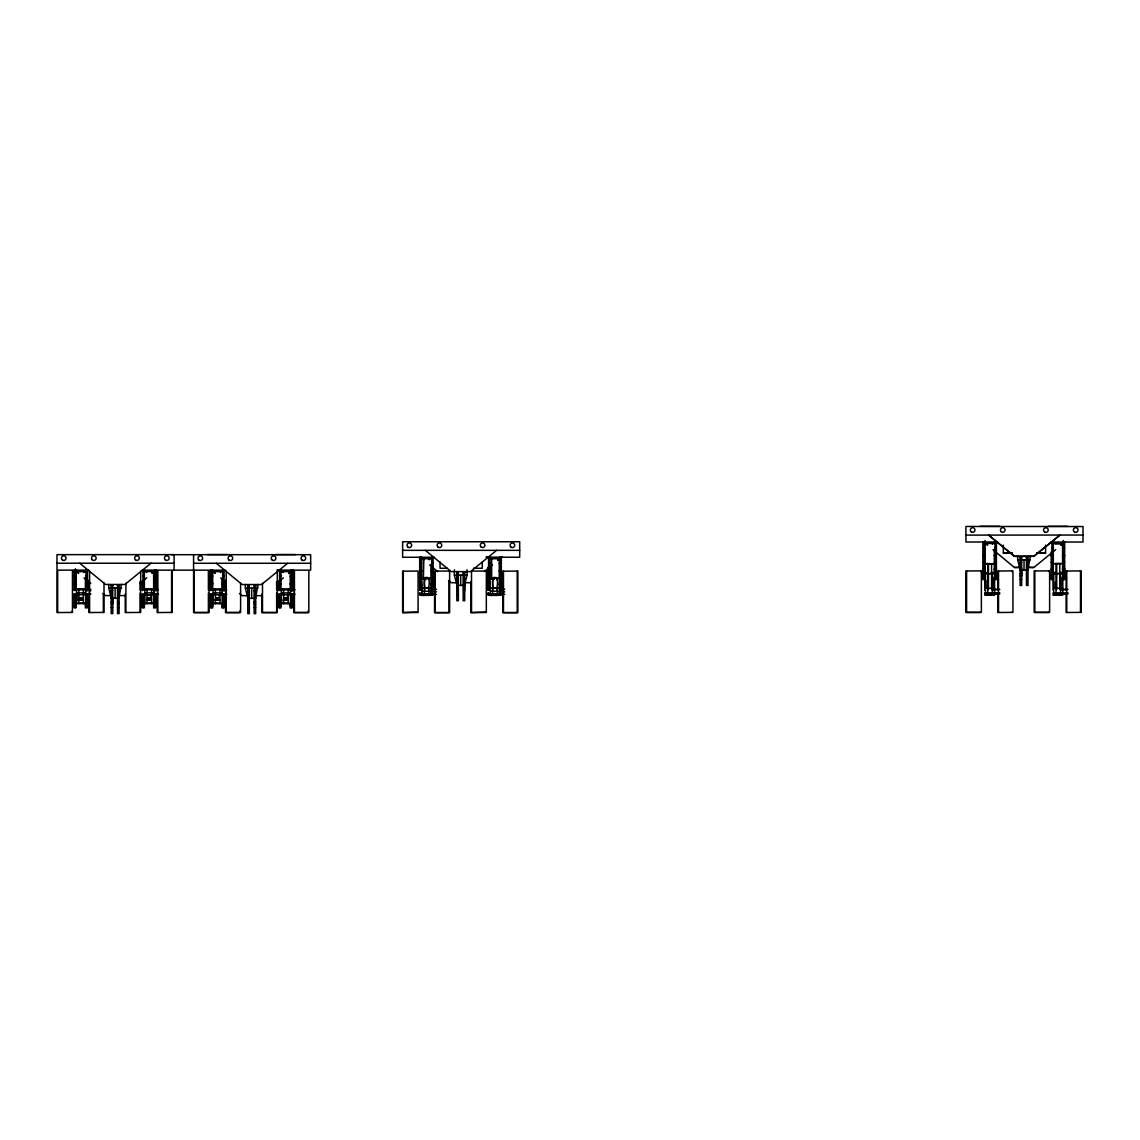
<?xml version="1.0" encoding="UTF-8"?>
<svg xmlns="http://www.w3.org/2000/svg" width="1140" height="1140" viewBox="0 0 1140 1140"><rect width="100%" height="100%" fill="white"/><g stroke="black" fill="none" stroke-linecap="round" stroke-linejoin="round"><path stroke-width="1.5" d="M76.551 593.541L76.551 603.63L76.551 602.291M78.161 600.21L78.161 594.382M78.831 603.63L78.831 588.796M83.377 603.63L83.377 588.796M85.657 593.541L85.657 603.63L85.657 602.291M144.794 593.541L144.794 603.63L144.794 602.291M147.074 603.63L147.074 588.796M150.95 600.21L150.95 594.866L146.404 594.866M151.62 603.63L151.62 588.796M153.886 593.541L153.886 603.63L153.886 602.291M213.152 603.687L213.152 593.612M215.417 603.687L215.417 588.853M219.293 600.281L219.293 594.938M219.963 603.687L219.963 588.853M222.243 603.687L222.243 593.612M280.725 600.281L280.725 594.938M281.381 593.612L281.381 603.687L281.381 599.939L279.628 599.939M283.661 603.687L283.661 588.853M287.536 600.281L287.536 594.938M288.206 603.687L288.206 588.853M290.486 603.687L290.486 593.612M987.753 594.938L987.753 573.847M992.299 594.938L992.299 573.847M1055.996 594.938L1055.996 573.847M1060.542 594.938L1060.542 573.847M121.439 584.421L118.902 598.272L111.15 598.272M255.488 598.329L258.025 584.492M464.522 585.404L467.058 575.087L467.058 569.786M1027.824 570.171L1030.361 556.263M984.59 574.147L983.72 577.339L984.647 577.339M1052.833 574.147L1051.964 577.339L1052.876 577.339M289.132 572.28C288.919 570.328 282.036 570.47 283.062 572.522M425.861 579.505L423.41 578.522L423.852 558.586M423.41 578.522C424.365 576.356 432.944 577.894 428.398 579.391L429.068 579.248M424.493 587.2L424.55 578.55M425.163 588.753C420.788 574.275 432.644 574.275 428.284 588.753M494.105 579.505L491.654 578.522L491.654 559.084C492.708 557.56 498.707 557.517 497.824 559.597M491.654 578.522C492.594 576.356 501.187 577.894 496.627 579.391L497.297 579.248M492.736 587.2L492.793 578.55M493.406 588.753C489.032 574.275 500.887 574.275 496.513 588.753M987.796 572.522L988.252 563.759M988.466 589.622L988.466 563.759L991.13 563.915M1055.07 543.88L1061.582 543.766L1060.599 544.079M1056.039 572.522L1056.039 563.901L1059.773 563.702L1059.83 589.622M1056.709 589.622L1056.709 563.759L1057.493 563.944M283.917 597.901L285.271 598.742L287.494 598.044L284.373 598.044L286.61 597.901M151.022 563.217L124.915 584.464L105.564 584.464L79.7 563.217M139.964 583.352L146.789 577.795M152.261 573.349L156.365 570M287.622 563.274L261.516 584.535L242.15 584.535L216.287 563.274M276.55 583.423L283.39 577.852M288.847 573.406L292.952 570.071M496.641 550.335L470.535 571.596L451.184 571.596L425.32 550.335M484.215 571.596L492.409 564.927M501.985 557.132L497.881 560.467L501.857 557.26M1033.838 567.435L1028.565 567.435L1033.838 567.506L1055.711 549.622M1061.183 545.248L1065.287 541.842M152.19 573.406L154.883 571.226M288.791 573.477L292.823 570.185M1061.112 545.305L1065.159 541.97M74.798 602.975L76.109 601.949L74.798 601.949M77.563 571.596L78.09 572.822M83.975 572.465C85.3 570.299 76.907 570.299 78.233 572.465M152.204 572.465C153.544 570.299 145.15 570.299 146.476 572.465M214.163 571.667L213.821 572.423M220.561 572.522C221.887 570.356 213.493 570.356 214.833 572.522M428.925 579.177L429.253 578.408M429.068 559.797C432.63 557.289 420.104 557.617 423.709 559.94M423.709 577.966L422.855 578.935L424.394 579.548M491.953 577.966L491.098 578.935L493.435 579.647M987.155 563.545L989.164 564.186M1055.398 563.545L1057.407 564.186M217.028 597.631L216.187 598.187L219.251 598.044L215.517 598.329L218.381 597.901M992.37 544.079C995.633 543.01 984.419 543.01 987.682 544.079M987.682 563.445L986.043 563.901L987.696 564.286M1059.944 564.215C1065.601 562.832 1050.197 563.26 1055.939 564.286M987.012 563.602L993.339 563.759L991.016 564.286M992.37 564.072L990.888 564.186M80.441 597.559L78.931 598.258L82.664 597.973L79.544 597.973L81.938 597.973M148.67 597.559L147.174 598.258L150.907 597.973L147.787 597.973L150.024 597.845M489.545 557.147L485.996 557.161L519.697 557.26L519.697 541.757L402.62 541.757L402.62 557.26L434.554 557.26M280.511 570.086L276.963 570.086L310.664 570.185L310.664 554.696L171.727 554.696M979.944 526.324L999.581 526.324M1048.187 526.324L1067.824 526.324M965.922 535.116L1083 535.045M997.856 541.97L965.922 542.027L965.922 526.466L1083 526.538L1083 542.027L1051.066 542.027M984.39 542.084L982.979 542.084L982.979 579.719M985.06 543.409L994.992 543.409M1053.303 543.409L1063.235 543.409M982.979 547.998L985.06 547.841M994.992 547.784L996.403 547.841M1051.892 547.784L1053.303 547.841M1062.565 547.927L1064.646 547.841M402.62 550.335L519.697 550.335M1003.343 552.971L1012.135 552.971M1036.787 552.971L1045.58 552.971M1012.135 553.043L1003.343 553.043L1003.343 545.105M1036.787 553.043L1045.58 553.043L1045.58 545.105M207.608 554.553L227.245 554.553M275.852 554.553L295.488 554.553M983.649 555.266L985.06 555.266M994.992 555.266L996.403 555.266M1051.892 555.266L1053.303 555.266M1063.235 555.266L1064.646 555.266M982.979 555.408L984.39 555.408M994.322 555.408L995.733 555.408M1051.223 555.408L1052.633 555.408M1062.565 555.408L1063.976 555.408M982.979 555.992L985.06 555.836M994.322 555.992L996.403 555.836M1051.223 555.992L1053.303 555.836M1062.565 555.992L1064.646 555.836M1020.072 557.332L1021.625 557.403M1026.413 557.403L1027.966 557.332M421.757 558.714L431.69 558.714M490.001 558.714L499.933 558.714M1017.678 556.263L1017.678 559.854L1030.361 559.797M1020.072 559.911L1021.625 559.968M983.649 562.191L985.06 562.191M994.992 562.191L996.403 562.191M1051.892 562.191L1053.303 562.191M1063.235 562.191L1064.646 562.191M982.979 562.334L984.39 562.334M994.322 562.334L995.733 562.334M1051.223 562.334L1052.633 562.334M1062.565 562.334L1063.976 562.334M1020.072 562.676L1021.625 562.604M420.347 563.074L421.757 563.146M431.69 563.146L433.1 563.074M488.59 563.074L490.001 563.146M499.933 563.146L501.329 563.074M57 563.217L174.078 563.217M193.586 563.274L310.664 563.274M419.677 563.288L421.088 563.217M499.263 563.217L500.659 563.288M983.649 566.808L985.06 566.808M994.992 566.808L996.403 566.808M1051.892 566.808L1053.303 566.808M1063.235 566.808L1064.646 566.808M1014.486 567.435L1021.526 567.435L1014.486 567.506L992.969 549.722M447.08 568.261L440.04 568.261L440.04 561.977M473.485 568.261L482.277 568.261L482.277 561.977M983.649 568.646L985.06 568.646M994.992 568.646L996.403 568.646M1051.892 568.646L1053.303 568.646M1063.235 568.646L1064.646 568.646M982.979 568.889L985.06 568.746M994.322 568.889L996.403 568.746M1051.223 568.889L1053.303 568.746M1062.565 568.889L1064.646 568.746M983.649 569.601L985.06 569.601M994.992 569.601L996.403 569.601M1051.892 569.601L1053.303 569.601M1063.235 569.601L1064.646 569.601M982.979 569.744L984.39 569.744M994.322 569.744L995.733 569.744M1051.223 569.744L1052.633 569.744M1062.565 569.744L1063.976 569.744M88.934 570.128L57 570.128L57 554.639L174.078 554.639L174.078 570.185M142.144 570.128L225.52 570.185M983.649 570.199L985.06 570.199M994.992 570.199L996.403 570.199M1020.072 570.1L1026.556 570.1M1051.892 570.199L1053.303 570.199M1063.235 570.199L1064.646 570.199M420.347 570.556L421.757 570.556M431.69 570.556L433.1 570.556M488.59 570.556L490.001 570.556M499.933 570.556L501.329 570.556M419.677 570.698L421.088 570.698M431.02 570.698L432.43 570.698M487.92 570.698L489.331 570.698M499.263 570.698L500.659 570.698M983.649 570.599L985.06 570.599M994.992 570.599L996.403 570.599M1051.892 570.599L1053.303 570.599M1063.235 570.599L1064.646 570.599M420.347 571.126L421.757 571.126M431.69 571.126L433.1 571.126M488.59 571.126L490.001 571.126M499.933 571.126L501.329 571.126M419.677 571.283L421.088 571.283M431.02 571.283L432.43 571.283M487.92 571.283L489.331 571.283M499.263 571.283L500.659 571.283M75.468 571.724L86.07 571.582M144.381 571.582L154.313 571.582M212.724 571.639L222.656 571.639M280.967 571.639L290.899 571.639M212.054 571.781L215.374 571.781M456.77 572.622L458.323 572.622M463.111 572.622L464.664 572.622M983.72 572.551L988.337 572.551M991.658 572.551L996.332 572.551M1051.964 572.551L1056.581 572.551M1059.887 572.551L1064.561 572.551M984.361 572.707L987.668 572.707M990.988 572.707L994.294 572.707M1052.605 572.707L1055.911 572.707M1059.231 572.707L1062.537 572.707M983.72 573.847L996.332 573.847M1020.072 573.748L1021.682 573.833M1051.964 573.847L1064.561 573.847M983.649 574.731L985.06 574.731M994.992 574.731L996.403 574.731M1051.892 574.731L1053.303 574.731M1063.235 574.731L1064.646 574.731M982.979 574.874L984.39 574.874M1051.223 574.874L1052.633 574.874M454.376 569.786L454.376 575.087L467.058 575.087M74.727 576.014L76.138 575.957M86.07 575.957L87.481 576.014M142.97 576.014L144.381 575.957M154.313 575.957L155.71 576.014M211.313 576.014L212.724 576.014L210.658 576.156M290.899 576.014L292.31 576.014L290.23 576.213M1020.129 575.928L1021.682 575.999M74.057 576.156L75.468 576.099M153.643 576.156L155.054 576.156M983.72 576.056L985.031 576.056M1051.964 576.056L1053.274 576.056M994.579 576.47L996.332 576.47M1062.808 576.47L1064.561 576.47M994.579 577.339L996.332 577.339M1062.808 577.339L1064.561 577.339M419.677 577.624L421.757 577.481M431.02 577.624L433.1 577.481M487.92 577.624L490.001 577.481M499.263 577.624L501.329 577.481M983.72 577.553L985.031 577.553M994.579 577.553L996.332 577.553M1051.964 577.553L1053.274 577.553M1062.808 577.553L1064.561 577.553M456.77 577.909L458.323 577.909M982.979 578.151L985.06 578.009M996.403 578.009L994.322 578.151L994.322 579.719M1051.223 578.151L1053.303 578.009M1064.646 578.009L1062.565 578.151L1062.565 579.719M1020.129 579.433L1021.682 579.376M420.347 582.098L421.757 582.098M431.69 582.098L433.1 582.098M488.59 582.098L490.001 582.098M499.933 582.098L501.329 582.098M456.456 582.725L451.184 582.725L448.49 580.517M465.262 582.725L470.535 582.725M74.057 583.566L76.138 583.423M86.07 583.423L87.481 583.423M142.3 583.566L144.381 583.423M153.643 583.566L155.71 583.423M211.313 583.495L212.724 583.495M222.656 583.495L224.067 583.495M279.557 583.495L280.967 583.495M290.899 583.495L292.31 583.495M210.658 583.637L212.054 583.637M221.987 583.637L223.397 583.637M278.887 583.637L280.298 583.637M290.23 583.637L291.641 583.637M74.727 584.008L76.138 584.008M86.07 584.008L87.481 584.008M142.97 584.008L144.381 584.008M154.313 584.008L155.71 584.008M211.313 584.065L212.724 584.065M222.656 584.065L224.067 584.065M279.557 584.065L280.967 584.065M290.899 584.065L292.31 584.065M420.347 584.036L421.757 583.937M431.69 583.937L433.1 584.036M488.59 583.937L490.001 584.036M499.933 583.937L501.329 584.036M74.057 584.15L75.468 584.15M142.3 584.15L143.711 584.15M153.643 584.15L155.054 584.15M210.658 584.207L212.054 584.207M221.987 584.207L223.397 584.207M278.887 584.207L280.298 584.207M290.23 584.207L291.641 584.207M419.677 584.179L421.088 584.179M431.02 584.179L432.43 584.179M487.92 584.179L489.331 584.179M499.263 584.179L500.659 584.179M419.677 585.048L421.757 584.891M431.02 585.048L433.1 584.891M487.92 585.048L490.001 584.891M499.263 585.048L501.329 584.891M111.15 585.504L112.703 585.504M117.491 585.504L119.045 585.504M420.347 585.49L421.757 585.49M431.69 585.49L433.1 585.49M456.77 585.404L463.253 585.404M488.59 585.49L490.001 585.49M499.933 585.49L501.329 585.49M254.078 585.561L255.631 585.561M420.347 585.903L421.757 585.903M431.69 585.903L433.1 585.903M488.59 585.903L490.001 585.903M499.933 585.903L501.329 585.903M420.418 587.699L433.015 587.699M487.991 587.841L501.258 587.699M108.756 584.421L108.756 587.955L121.439 587.955M245.357 584.492L245.357 588.026L258.025 588.026M254.078 588.14L255.631 588.14M420.418 588.311L421.729 588.311M422.171 588.269L431.262 588.269M488.661 588.311L489.972 588.311M490.414 588.269L499.505 588.269M985.473 588.254L994.579 588.254M1053.716 588.254L1062.808 588.254M212.482 589.01L222.243 588.853L222.243 594.781L213.152 594.781L213.152 588.853M456.77 589.038L458.38 589.052M431.262 589.295L436.478 589.295M499.505 589.295L504.721 589.295M85.657 589.48L90.858 589.48M153.886 589.48L157.363 589.48M222.243 589.551L225.72 589.551M290.486 589.551L293.949 589.551M500.574 589.437L504.051 589.437M994.579 589.437L999.78 589.437M1062.808 589.437L1068.023 589.437M76.551 589.779L85.657 589.779M86.725 589.622L90.188 589.622M144.794 589.779L153.886 589.779M154.954 589.622L158.432 589.622M221.573 589.693L226.789 589.693M289.817 589.693L295.018 589.693M993.909 589.58L997.386 589.58M1062.138 589.58L1065.615 589.58M213.152 589.836L222.243 589.836M281.381 589.836L290.486 589.836M85.657 590.734L90.858 590.734M153.886 590.734L157.363 590.734M111.15 590.776L112.703 590.776M117.491 590.776L119.045 590.776M222.243 590.805L225.72 590.805M254.078 590.834L255.631 590.834M290.486 590.805L293.949 590.805M422.171 591.204L431.262 591.204M456.827 591.218L458.38 591.218M490.414 591.204L499.505 591.204M431.262 591.817L436.478 591.817M499.505 591.817L504.721 591.817M76.551 592.871L85.657 592.871M144.794 592.871L153.886 592.871M985.473 592.828L999.78 592.871M1053.716 592.828L1068.023 592.871M213.152 592.942L222.243 592.942M281.381 592.942L290.486 592.942M419.677 593.441L421.088 593.441L421.088 595.023M487.92 593.441L489.331 593.441L489.331 595.023M422.171 593.726L431.262 593.726M490.414 593.726L499.505 593.726M994.579 593.812L999.78 593.812M1062.808 593.812L1068.023 593.812M85.657 594.068L90.858 594.068M153.886 594.068L157.363 594.068M993.909 593.954L997.386 593.954M1062.138 593.954L1065.615 593.954M86.725 594.211L90.188 594.211M154.954 594.211L158.432 594.211M222.243 594.139L226.789 594.282M290.486 594.139L295.018 594.282M985.473 594.082L994.579 594.082M1053.716 594.082L1062.808 594.082M430.607 594.481L436.478 594.325M498.836 594.481L504.721 594.325M456.827 594.667L458.38 594.667M74.727 594.966L76.138 594.966M142.3 595.123L143.711 595.123M210.658 595.18L212.054 595.18M278.887 595.18L280.967 595.037M290.899 595.037L292.31 595.037M421.501 595.451L431.262 595.294L431.262 587.699M489.744 595.451L499.505 595.294L499.505 587.699M110.851 595.607L105.564 595.607L102.871 593.384M119.643 595.607L124.915 595.607M247.437 595.664L242.15 595.664L239.471 593.456M254.477 595.664L261.516 595.664M74.727 596.818L76.138 596.904M86.07 596.904L87.481 596.904M142.97 596.904L144.381 596.904M154.313 596.904L155.71 596.904M279.557 596.875L280.967 596.875L278.887 597.018M74.057 597.047L75.468 597.047M142.3 596.961L143.711 596.961M210.658 597.018L212.724 596.975M222.656 596.975L224.067 596.975M74.727 597.773L76.138 597.773M86.07 597.773L87.481 597.773M142.97 597.773L144.381 597.773M154.313 597.773L155.71 597.773M211.313 597.83L212.724 597.83M222.656 597.83L224.067 597.83M279.557 597.83L280.967 597.83M290.899 597.83L292.31 597.83M74.057 597.916L75.468 597.916M142.3 597.916L143.711 597.916M210.658 597.973L212.054 597.973M278.887 597.973L280.298 597.973M249.19 598.329L255.631 598.329M74.727 598.372L76.138 598.372M142.3 598.514L143.711 598.514M210.658 598.571L212.054 598.571M278.887 598.571L280.967 598.429M290.899 598.429L292.31 598.429M74.727 598.771L76.138 598.771M142.3 598.913L143.711 598.913M210.658 598.985L212.054 598.985M278.887 598.985L280.967 598.828M290.899 598.828L292.31 598.828M74.798 599.882L75.725 599.882L75.725 602.975M78.831 599.882L83.377 599.882M147.074 599.882L151.62 599.882M215.417 599.939L219.963 599.939M283.661 599.939L288.206 599.939M291.256 599.939L292.239 599.939L292.239 605.155L290.871 605.112M74.143 600.025L75.055 600.025M78.161 600.025L82.707 600.025M142.372 600.025L143.298 600.025M146.404 600.025L150.95 600.025M210.729 600.082L211.641 600.082M214.748 600.082L219.293 600.082M278.972 600.082L279.884 600.082M282.991 600.082L287.536 600.082M291.256 601.678L292.239 601.678M111.15 601.92L112.76 601.934M117.491 601.92L119.087 601.934M142.372 602.091L143.683 602.091L142.372 603.117L143.298 603.117M254.078 601.977L255.688 601.991M290.871 602.005L292.239 602.005M210.729 602.148L212.026 602.148L210.729 603.188L212.054 603.103M278.972 602.148L280.269 602.148L278.972 603.188L280.298 603.103M74.057 603.046L87.481 602.889M142.3 603.046L155.71 602.889M211.313 602.96L212.724 602.96M214.662 603.046L220.718 603.046M222.656 602.96L224.067 602.96M279.557 602.96L288.962 603.046M290.899 602.96L292.31 602.96M74.143 603.117L75.055 603.117M74.798 603.63L86.042 603.63M142.372 603.773L143.683 603.773M144.352 603.63L154.285 603.63M222.628 603.687L212.695 603.687L212.695 605.155M279.628 603.687L292.239 603.687M210.729 603.83L212.026 603.83M278.972 603.83L280.269 603.83M111.207 604.086L112.76 604.086M117.548 604.086L119.087 604.086M254.135 604.157L255.688 604.157M74.798 605.041L76.109 605.041M85.372 605.183L86.74 605.183M142.372 605.183L143.683 605.183M153.615 605.183L154.969 605.183M279.628 605.112L280.939 605.112M210.729 605.255L212.026 605.255M223.326 605.255L221.958 604.656L221.987 607.948M278.972 605.255L280.269 605.255M290.201 605.255L291.569 605.255M74.727 606.167L76.138 606.167M86.07 606.167L87.481 606.167M142.97 606.167L144.381 606.167M154.313 606.167L155.71 606.167M74.057 606.323L75.468 606.323M142.3 606.323L143.711 606.323M153.643 606.323L155.054 606.323M210.658 606.38L212.724 606.238M221.987 606.38L224.067 606.238M278.887 606.38L280.967 606.238M290.23 606.38L292.31 606.238M111.207 607.534L112.76 607.534M117.548 607.534L119.087 607.534M254.135 607.606L255.688 607.606M494.176 578.935L493.406 578.522M425.947 578.935L425.163 578.522M983.549 541.97L987.582 545.347M420.232 557.26L422.926 559.469M429.652 565.013L437.732 571.653M212.553 571.297L215.246 573.52M220.633 577.952L226.005 582.369M74.627 570.128L78.66 573.449M84.032 577.88L90.773 583.423M1017.678 559.797L1020.272 570.171M454.376 575.087L456.955 585.404M245.357 588.026L247.936 598.329M108.756 587.955L111.35 598.272M1080.506 571.04L1080.506 612.508M1066.769 570.884L1066.769 612.365M1066.1 590.534L1066.1 571.04L1081.176 570.884L1081.176 612.365L1066.1 612.508L1066.1 593M1064.646 541.942L1064.646 579.576M1064.561 572.323L1064.561 577.581M1063.976 543.552L1063.976 573.164M1063.976 578.151L1063.976 579.719M1063.591 573.847L1063.591 577.339M1063.235 540.46L1063.235 579.576M1062.808 573.847L1062.808 594.938L1053.716 594.938L1053.716 573.847M1062.565 543.552L1062.565 573.164M1062.138 577.196L1062.138 590.491M1062.138 592.971L1062.138 595.08L1053.047 595.08L1053.047 592.971M1055.327 581.999L1055.327 588.397M1053.303 540.46L1053.303 579.576M1053.047 577.695L1053.047 590.135M1052.633 551.974L1052.633 579.719M1051.892 541.942L1051.892 579.576M1051.223 551.974L1051.223 579.719M1048.957 570.997L1048.957 571.739M1048.957 611.738L1048.957 612.479L1034.165 612.479L1034.165 570.997L1049.627 570.855L1049.627 612.337L1034.835 612.337L1034.835 570.855M1027.966 556.918L1028.009 585.518L1026.47 585.447L1026.413 556.918M1024.019 559.797L1024.019 570.171M1021.682 568.646L1021.682 585.518L1020.129 585.447L1020.072 556.918M1021.625 556.918L1021.625 575.543M1012.263 571.04L1012.263 571.767M1012.263 611.767L1012.263 612.508M998.526 570.884L998.526 612.365M997.856 590.534L997.856 571.04L1012.933 570.884L1012.933 612.365L997.856 612.508L997.856 593M996.403 541.942L996.403 579.576M995.733 550.192L995.733 573.164M995.733 578.151L995.733 579.719M995.348 573.847L995.348 577.339M994.992 540.46L994.992 579.576M994.579 573.847L994.579 594.938L985.473 594.938L985.473 573.847M994.322 549.181L994.322 573.164M993.909 577.196L993.909 590.491M993.909 592.971L993.909 595.08L984.818 595.08L984.818 592.971M991.586 563.759L991.586 589.622M987.083 580.403L987.083 588.397M985.06 540.46L985.06 579.576M984.818 577.695L984.818 590.135M984.39 543.338L984.39 573.164M984.39 578.151L984.39 579.719M983.649 541.942L983.649 579.576M980.728 570.997L980.728 571.739M980.728 611.738L980.728 612.479L965.922 612.479L965.922 570.997L981.383 570.855L981.383 612.337L966.592 612.337L966.592 570.855M517.204 571.211L517.204 612.693L502.797 612.693L502.797 593.299M503.467 571.069L503.467 612.551L517.874 612.551L517.874 571.069L502.797 571.211L502.797 590.62M501.329 557.232L501.329 590.192M501.329 593.299L501.329 594.866M501.258 587.214L501.258 590.264M500.659 557.375L500.659 588.454M500.659 595.023L500.659 593.441L499.263 593.441L499.263 595.023M500.289 587.699L500.289 590.107M499.933 557.232L499.933 590.021M499.933 593.299L499.933 594.866M499.263 557.375L499.263 588.454M498.836 593.213L498.836 595.451M497.24 587.699L497.24 595.294L497.24 593.826M496.57 593.969L496.57 595.451M492.694 587.699L492.694 595.294L492.694 593.826M492.024 593.969L492.024 595.451M490.414 587.699L490.414 595.294M490.001 557.232L490.001 590.021M490.001 593.299L490.001 594.866M489.573 587.699L489.573 590.107M489.331 567.264L489.331 590.164M488.59 557.232L488.661 590.264M488.59 593.299L488.59 594.866M487.991 587.371L487.991 590.249M487.92 567.264L487.92 590.335M487.92 593L487.92 595.023M485.654 611.966L470.863 612.679L470.863 581.543M464.707 581.899L464.707 600.737L463.168 600.737L463.111 572.223M464.664 572.223L464.664 590.776M460.717 575.087L460.717 585.404M458.323 572.223L458.38 600.737L456.827 600.737L456.77 572.223M448.961 581.186L448.961 612.693L434.554 612.693L434.554 593.299M434.554 571.211L434.554 590.62M433.1 557.232L433.015 590.264M433.1 593.299L433.1 594.866M432.43 566.324L432.43 588.454M432.43 595.023L432.43 593.441L431.02 593.441L431.02 595.023M432.046 587.699L432.046 590.107M431.69 557.232L431.69 590.021M431.69 593.299L431.69 594.866M431.02 564.485L431.02 588.454M430.607 593.213L430.607 595.451M428.996 587.699L428.996 595.294L428.996 593.826M428.327 593.969L428.327 595.451M424.451 587.699L424.451 595.294L424.451 593.826M423.781 593.969L423.781 595.451M422.171 587.699L422.171 595.294M421.757 557.232L421.757 590.021M421.757 593.299L421.757 594.866M421.33 587.699L421.33 588.753M421.088 590.164L421.088 557.375L419.677 557.375L419.677 590.335M420.347 557.232L420.418 590.264M420.347 593.299L420.347 594.866M419.677 593L419.677 595.023M417.411 611.966L402.62 612.679L402.62 571.197L418.081 571.055L418.081 612.536L403.289 612.536L403.289 571.055M308.84 571.197L308.84 612.479L294.434 612.479L294.434 571.197M308.171 610.869L308.171 612.622L293.764 612.622L293.764 593.042M293.764 571.34L293.764 590.221M292.31 570.171L292.31 590.42M292.31 593.698L292.31 607.805M291.641 570.314L291.641 590.563M291.641 593.84L291.641 607.948M290.899 570.171L290.899 590.42M290.899 593.698L290.899 607.805M290.23 571.781L290.23 590.563M290.201 604.656L290.23 607.948M289.817 589.01L289.817 590.078M282.991 589.01L282.991 589.993M281.381 588.853L281.381 594.781L290.486 594.781L290.486 588.853L280.725 589.01L280.725 590.078M280.967 570.171L280.967 590.42M280.967 593.698L280.967 607.805M280.554 599.939L280.554 603.046M280.298 579.191L280.298 590.563M280.269 604.656L280.298 607.948M279.557 570.171L279.557 590.42M279.557 593.698L279.557 607.805M278.887 580.972L278.887 590.563M278.887 593.84L278.887 607.948M277.291 571.211L277.291 612.479L262.499 612.479L262.499 583.281M276.635 581.514L276.635 590.235M276.635 593.042L276.635 612.622L261.829 612.622L261.829 594.011M255.631 585.148L255.688 613.676L254.135 613.676L254.078 585.148M251.684 588.026L251.684 598.329M249.29 585.148L249.346 613.676L247.793 613.676L247.751 585.148M240.597 583.082L240.597 612.479L226.19 612.479L226.19 571.197M239.941 610.869L239.941 612.622L225.52 612.622L225.52 593.042M225.52 580.36L225.52 590.221M224.067 570.171L224.067 590.42M224.067 593.698L224.067 607.805M223.397 606.965L223.397 607.948M222.656 570.171L222.656 590.42M222.656 593.698L222.656 607.805M221.987 578.422L221.987 590.563M221.573 589.01L221.573 590.078M214.748 589.01L214.748 589.993M212.724 570.171L212.724 590.42M212.724 593.698L212.724 607.805M212.054 606.965L212.054 607.948M211.313 570.171L211.313 590.42M211.313 593.698L211.313 607.805M210.658 570.314L210.658 590.563M210.658 593.84L210.658 607.948M209.062 571.211L209.062 612.479L194.256 612.479L194.256 571.211M208.392 571.354L208.392 590.235M208.392 593.042L208.392 612.622L193.586 612.622L193.586 571.354M193.586 554.696L193.586 570.185M172.254 571.14L172.254 612.408L157.178 612.565L157.178 592.971M171.584 571.283L171.584 612.565M157.847 571.14L157.847 612.408M157.178 571.283L157.178 590.164M155.71 570.1L155.71 590.349M155.71 593.626L155.71 607.748M155.638 599.825L155.638 605.084M155.054 606.893L155.054 607.891M154.313 570.1L154.313 590.349M154.313 593.626L154.313 607.748M154.285 602.975L154.285 605.084M153.643 571.724L153.643 588.91M153.615 604.585L153.643 607.891M144.381 570.1L144.381 590.349M144.381 593.626L144.381 607.748M143.711 606.893L143.711 607.891M142.97 570.1L142.97 590.349M142.97 593.626L142.97 607.748M142.3 580.901L142.3 590.506M142.3 593.769L142.3 607.891M140.704 571.14L140.704 612.422L125.243 612.565L125.243 593.954M140.035 581.443L140.035 590.164M140.035 592.971L140.035 612.565M125.913 583.21L125.913 612.422M119.045 585.091L119.087 613.605L117.548 613.605L117.491 585.091M115.097 587.955L115.097 598.272M112.76 597.816L112.76 613.605L111.207 613.605L111.15 585.091M112.703 585.091L112.703 603.644M104.011 583.024L104.011 612.408L88.934 612.565L88.934 592.971M103.341 593.94L103.341 612.565M89.604 571.14L89.604 612.408M88.934 580.289L88.934 590.164M87.481 570.1L87.481 590.349M87.481 593.626L87.481 607.748M86.811 606.893L86.811 607.891M86.07 570.1L86.07 590.349M86.07 593.626L86.07 607.748M85.4 578.351L85.4 588.91M85.372 604.585L85.4 607.891M76.138 570.1L76.138 590.349M76.138 593.626L76.138 607.748M75.468 568.76L75.468 590.506M75.468 593.769L75.468 607.891M74.727 570.1L74.727 590.349M74.727 593.626L74.727 607.748M74.057 570.242L74.057 590.506M74.057 593.769L74.057 607.891M72.461 571.14L72.461 612.422L57 612.565L57 571.283M71.806 611.339L71.806 612.565M57.67 571.14L57.67 612.422M1059.944 535.045L1033.838 556.306L1014.486 556.363L988.622 535.116L1014.486 556.306L1033.838 556.306L1059.944 535.116M449.63 571.069L435.224 571.069L435.224 612.551L449.63 612.551L449.63 571.069M486.324 571.055L471.518 571.055L471.518 612.536L486.324 612.536L486.324 571.055M224.067 576.014L222.656 576.014L224.067 576.071M280.967 576.014L279.557 576.014L280.967 576.071M85.657 588.796L76.551 588.796L76.551 594.724L85.657 594.724L85.657 588.796M153.886 588.796L144.794 588.796L144.794 594.724L153.886 594.724L153.886 588.796M292.31 596.875L290.899 596.875L292.31 596.975M1074.55 531.995A2.323 2.323 0 0 0 1078.041 529.986A2.323 2.323 0 0 0 1074.55 527.977A2.323 2.323 0 0 0 1074.55 531.995M1001.105 531.625A2.323 2.323 0 0 0 1004.981 530.584A2.323 2.323 0 0 0 1002.145 527.735A2.323 2.323 0 0 0 1001.105 531.625M1044.725 532.052A2.323 2.323 0 0 0 1048.216 530.043A2.323 2.323 0 0 0 1044.725 528.034A2.323 2.323 0 0 0 1044.725 532.052M971.494 531.995A2.323 2.323 0 0 0 974.971 529.986A2.323 2.323 0 0 0 971.494 527.977A2.323 2.323 0 0 0 971.494 531.995M165.628 560.153A2.323 2.323 0 0 0 169.119 558.144A2.323 2.323 0 0 0 165.628 556.135A2.323 2.323 0 0 0 165.628 560.153M92.183 559.783A2.323 2.323 0 0 0 96.059 558.743A2.323 2.323 0 0 0 93.224 555.907A2.323 2.323 0 0 0 92.183 559.783M135.803 560.153A2.323 2.323 0 0 0 139.294 558.144A2.323 2.323 0 0 0 135.803 556.135A2.323 2.323 0 0 0 135.803 560.153M62.572 560.153A2.323 2.323 0 0 0 66.049 558.144A2.323 2.323 0 0 0 62.572 556.135A2.323 2.323 0 0 0 62.572 560.153M302.214 560.225A2.323 2.323 0 0 0 305.705 558.215A2.323 2.323 0 0 0 302.214 556.206A2.323 2.323 0 0 0 302.214 560.225M228.769 559.854A2.323 2.323 0 0 0 232.645 558.814A2.323 2.323 0 0 0 229.81 555.964A2.323 2.323 0 0 0 228.769 559.854M272.403 560.225A2.323 2.323 0 0 0 275.88 558.215A2.323 2.323 0 0 0 272.403 556.206A2.323 2.323 0 0 0 272.403 560.225M198.688 559.854A2.323 2.323 0 0 0 202.564 558.814A2.323 2.323 0 0 0 199.728 555.964A2.323 2.323 0 0 0 198.688 559.854M511.247 547.286A2.323 2.323 0 0 0 514.724 545.276A2.323 2.323 0 0 0 511.247 543.267A2.323 2.323 0 0 0 511.247 547.286M437.789 546.915A2.323 2.323 0 0 0 441.679 545.875A2.323 2.323 0 0 0 438.843 543.039A2.323 2.323 0 0 0 437.789 546.915M481.422 547.286A2.323 2.323 0 0 0 484.899 545.276A2.323 2.323 0 0 0 481.422 543.267A2.323 2.323 0 0 0 481.422 547.286M407.707 546.915A2.323 2.323 0 0 0 411.597 545.875A2.323 2.323 0 0 0 408.747 543.039A2.323 2.323 0 0 0 407.707 546.915"/></g></svg>
